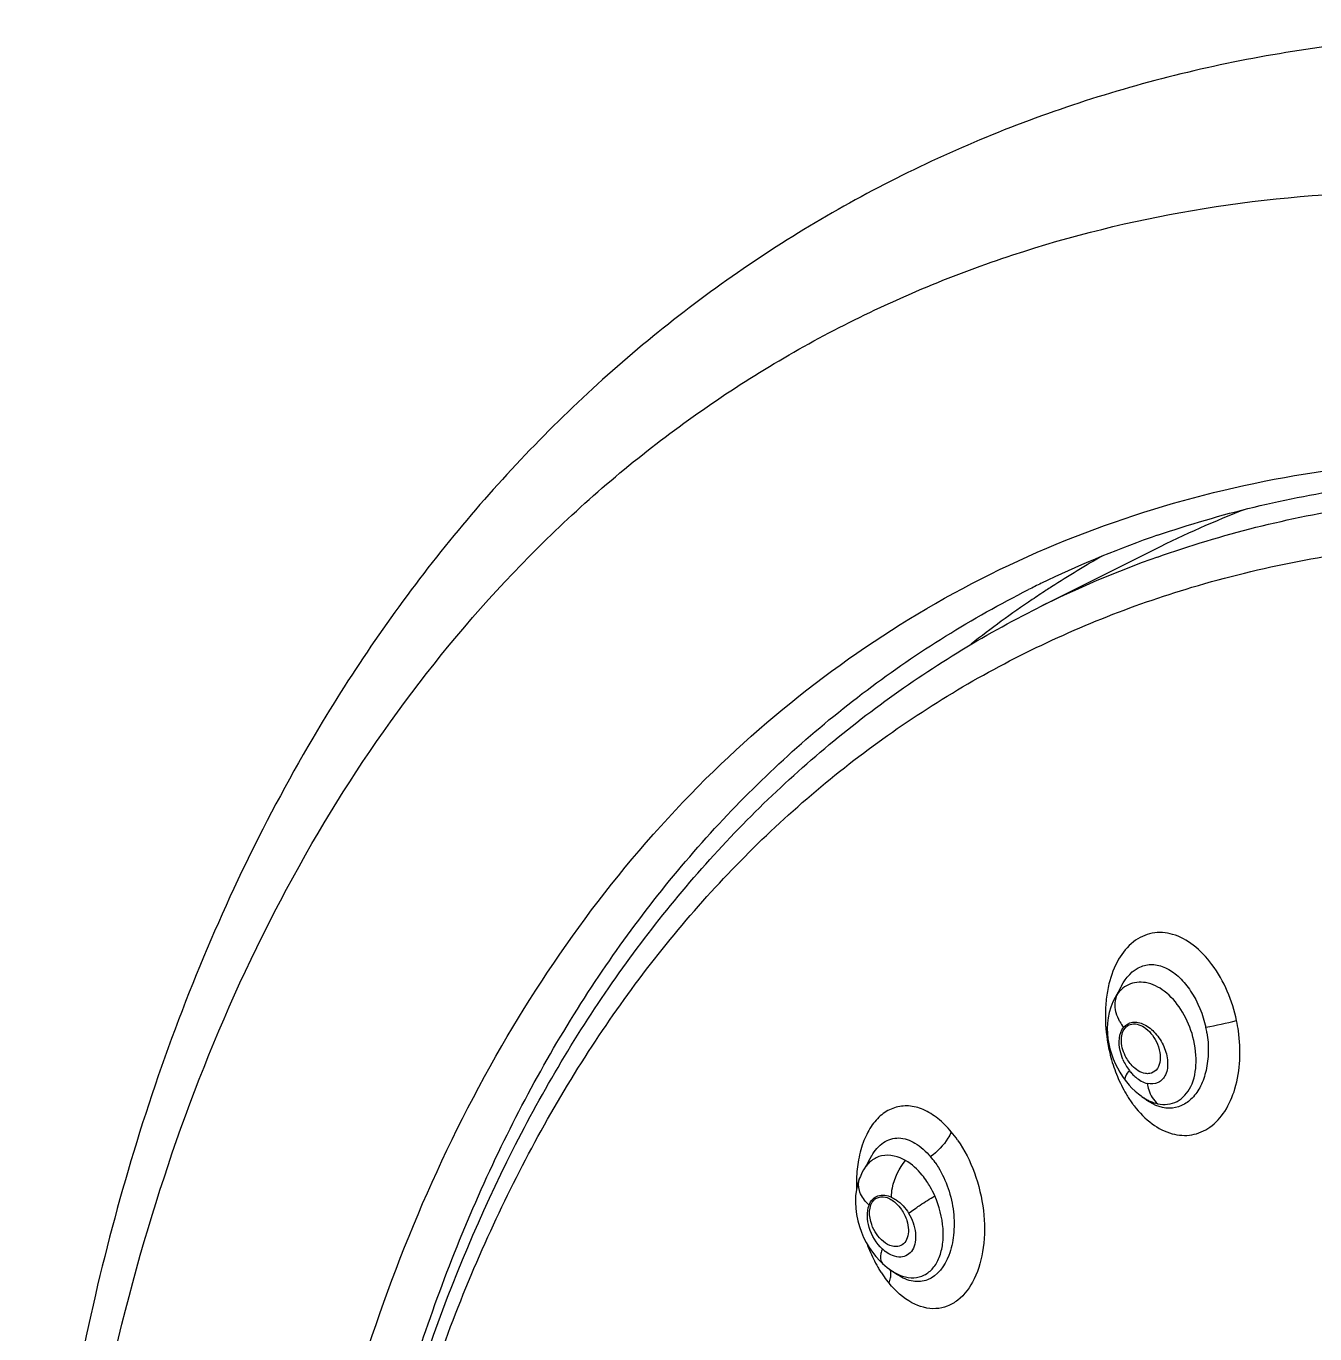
# Model space of a CAD drawing. Header units: millimetres. Extents: x 1241 to 1836, y -3 to 418.
# Drawn here: x 1621.68 to 1630.17, y 365 to 373.62 of the extents above; entities that cross this region are included whole.
import ezdxf

# ---------------------------------------------------------------- set-up
doc = ezdxf.new("R2010")
doc.units = ezdxf.units.MM
doc.header["$LTSCALE"] = 32.67
doc.layers.get('0').update_dxf_attribs({"linetype": 'CONTINUOUS'})
doc.layers.add('1', color=7, linetype='CONTINUOUS')

msp = doc.modelspace()

# ---------------------------------------------------------------- linework, layer by layer
at = {"color": 7, "linetype": 'Continuous'}
for p, q in [((1629.1162, 370.1731), (1628.3473, 369.788)), ((1628.8551, 367.2181), (1628.8404, 367.1897)), ((1628.8656, 367.2371), (1628.855, 367.2183)), ((1628.8553, 367.2185), (1628.8551, 367.2181)), ((1628.8264, 367.1554), (1628.8158, 367.1201)), ((1628.8404, 367.1897), (1628.8264, 367.1554)), ((1628.8158, 367.1201), (1628.8086, 367.0845)), ((1628.8123, 366.887), (1628.8193, 366.8883)), ((1628.8426, 366.8142), (1628.8557, 366.7834)), ((1628.8557, 366.7834), (1628.8701, 366.7539)), ((1628.8701, 366.7539), (1628.886, 366.7255)), ((1628.886, 366.7255), (1628.9031, 366.6984)), ((1628.9031, 366.6984), (1628.9213, 366.673)), ((1629.0263, 366.569), (1629.0264, 366.5689)), ((1629.0264, 366.5689), (1629.0308, 366.5657)), ((1629.0416, 366.5571), (1629.0458, 366.5537)), ((1627.2158, 366.1136), (1627.1978, 366.0827)), ((1627.171, 366.0262), (1627.1711, 366.0264)), ((1627.1975, 366.0814), (1627.1973, 366.081)), ((1627.3038, 365.4822), (1627.3223, 365.4643)), ((1627.3222, 365.4643), (1627.3525, 365.4383)), ((1627.3525, 365.4383), (1627.3825, 365.4164)), ((1627.3825, 365.4164), (1627.4239, 365.3883))]:
    msp.add_line(p, q, dxfattribs=at)
for points in [[(1628.8964, 367.2944), (1628.8928, 367.2875), (1628.8842, 367.2713), (1628.8752, 367.2545), (1628.8656, 367.2371)], [(1628.8086, 367.0845), (1628.8045, 367.0492), (1628.8032, 367.0144), (1628.8044, 366.98)], [(1628.8044, 366.98), (1628.8077, 366.9462), (1628.8134, 366.9124), (1628.8213, 366.8788), (1628.8311, 366.8459), (1628.8426, 366.8142)], [(1628.9213, 366.673), (1628.9304, 366.6613), (1628.9476, 366.641), (1628.9663, 366.621), (1628.9866, 366.6015), (1629.0085, 366.5827), (1629.0264, 366.5689)], [(1629.0261, 366.569), (1629.0338, 366.5632), (1629.0416, 366.5571)], [(1627.2504, 366.1746), (1627.2273, 366.1337), (1627.2158, 366.1136)], [(1627.171, 366.0262), (1627.1598, 365.9923), (1627.1505, 365.9521), (1627.1451, 365.9112), (1627.1434, 365.8695), (1627.1453, 365.8277), (1627.1506, 365.7862), (1627.159, 365.7456), (1627.1699, 365.7071), (1627.1828, 365.6709), (1627.1977, 365.6361), (1627.2148, 365.6025), (1627.2341, 365.57)], [(1627.1973, 366.081), (1627.1867, 366.0616), (1627.1761, 366.0389), (1627.1711, 366.0264)], [(1627.2341, 365.57), (1627.2554, 365.5391), (1627.2788, 365.5098), (1627.3038, 365.4822)]]:
    msp.add_lwpolyline(points, dxfattribs=at)
for centre, radius, start, end in [((1632.2191, 363.9758), 6.9307, 111.1467, 116.59649), ((1631.4597, 363.5699), 6.9535, 109.53758, 116.58943), ((1629.582, 367.1232), 0.7892, 166.45729, 170.10559), ((1628.9972, 367.1775), 0.1409, 149.62272, 157.00228), ((1629.0239, 367.1316), 0.1889, 132.93569, 141.67943), ((1629.1505, 367.2053), 0.3022, 209.00545, 217.6433), ((1623.7055, 394.1161), 27.6973, 281.97706, 282.40637), ((1628.6638, 366.8538), 1.0146, 8.14989, 12.04783), ((1628.7818, 366.8714), 0.6881, 9.52583, 12.62498), ((1629.8339, 367.0957), 1.0427, 191.54674, 198.84104), ((1629.2197, 366.9429), 0.3403, 203.26222, 217.32418), ((1629.7798, 367.076), 0.9851, 198.77454, 206.32432), ((1629.194, 366.9231), 0.3078, 217.28664, 222.50314), ((1629.6912, 367.0329), 0.8866, 206.36736, 210.53488), ((1629.6095, 366.9844), 0.7916, 210.51075, 215.65977), ((1629.2249, 366.8379), 0.3343, 234.51524, 240.37815), ((1629.2071, 366.807), 0.2986, 240.41741, 245.83858), ((1629.5575, 366.9479), 0.728, 215.71308, 217.62819), ((1627.1818, 365.8359), 0.7741, 34.86643, 39.89702), ((1628.0281, 365.9909), 0.878, 170.74536, 174.81445), ((1627.1737, 365.7725), 0.6109, 35.87274, 40.4473), ((1628.1773, 365.9811), 1.0276, 178.63245, 181.64886), ((1628.115, 365.9828), 0.9653, 174.80483, 178.64611), ((1627.1163, 365.6722), 0.5993, 29.82681, 33.74363), ((1627.0435, 365.6375), 0.6798, 23.58542, 29.31031), ((1627.425, 366.0579), 0.2826, 223.1271, 227.46634), ((1628.2038, 365.957), 1.0491, 200.31725, 202.75207), ((1628.1428, 365.9306), 0.9826, 202.70398, 209.95602), ((1627.5011, 365.7546), 0.2652, 227.20516, 232.80495), ((1628.0734, 365.8917), 0.9031, 210.01446, 211.89813), ((1628.0355, 365.868), 0.8583, 211.89564, 213.95345), ((1627.2934, 365.398), 0.084, 14.0921, 17.55922), ((1627.9341, 365.8058), 0.7395, 214.34967, 215.54011), ((1627.9145, 365.7915), 0.7153, 215.51709, 219.78968)]:
    msp.add_arc(centre, radius, start, end, dxfattribs=at)
for points, knots in [([(1629.1343, 370.1231), (1629.5602, 370.2743), (1630.459, 370.498), (1632.3885, 370.6158), (1633.8636, 370.3224), (1634.8173, 370.0031)], [0, 0, 0, 0, 0.234745, 0.477624, 1, 1, 1, 1]), ([(1629.3615, 369.9237), (1629.8191, 370.0605), (1630.7844, 370.2441), (1631.7657, 370.242), (1632.2618, 370.1996)], [0, 0, 0, 0, 0.489603, 1, 1, 1, 1]), ([(1627.98, 347.0014), (1627.2445, 348.0762), (1625.9408, 350.3358), (1624.5296, 353.9252), (1623.7202, 357.5566), (1623.5571, 361.0376), (1623.9856, 363.7393), (1624.6799, 365.6309), (1625.3433, 366.8633), (1626.1546, 367.9279), (1627.1039, 368.8086), (1628.1771, 369.4906), (1628.9601, 369.8037), (1629.3615, 369.9237)], [0, 0, 0, 0, 0.149313, 0.297754, 0.440615, 0.573927, 0.695156, 0.751168, 0.8043, 0.855006, 0.90395, 0.951969, 1, 1, 1, 1]), ([(1627.9548, 346.9846), (1627.2576, 348.005), (1626.0119, 350.1459), (1624.6276, 353.5461), (1623.7763, 357.0048), (1623.5007, 360.3638), (1623.8188, 363.472), (1624.6016, 365.7932), (1625.5279, 367.3541), (1626.3418, 368.3476), (1627.2803, 369.1738), (1627.9833, 369.6057), (1628.3473, 369.788)], [0, 0, 0, 0, 0.146252, 0.291949, 0.433066, 0.566147, 0.688836, 0.800474, 0.852683, 0.902938, 0.951816, 1, 1, 1, 1]), ([(1629.6561, 367.0656), (1629.6281, 367.1975), (1629.5512, 367.3842), (1629.3823, 367.5652), (1629.2438, 367.6427), (1629.097, 367.6553), (1628.9656, 367.5899), (1628.8667, 367.468), (1628.8284, 367.3645), (1628.8147, 367.308)], [0, 0, 0, 0, 0.303657, 0.436942, 0.552089, 0.653851, 0.755333, 0.869028, 1, 1, 1, 1]), ([(1628.8965, 367.2942), (1628.9249, 367.3487), (1628.9913, 367.4242), (1629.114, 367.4423), (1629.2034, 367.4121), (1629.2863, 367.3497), (1629.3862, 367.225), (1629.4347, 367.1061), (1629.4532, 367.0218)], [0, 0, 0, 0, 0.220866, 0.321479, 0.429278, 0.551276, 0.689803, 1, 1, 1, 1]), ([(1629.3621, 366.9801), (1629.3454, 367.0365), (1629.2982, 367.1406), (1629.1926, 367.2608), (1629.0668, 367.3276), (1628.9774, 367.3182), (1628.9428, 367.3019)], [0, 0, 0, 0, 0.300005, 0.573976, 0.804781, 1, 1, 1, 1]), ([(1628.7927, 367.1552), (1628.7914, 367.1333), (1628.7893, 367.0435), (1628.7988, 366.9535), (1628.8123, 366.887)], [0, 0, 0, 0, 0.244122, 1, 1, 1, 1]), ([(1628.8621, 367.1182), (1628.8603, 367.1249), (1628.8549, 367.1506), (1628.8543, 367.1775), (1628.8573, 367.1966)], [0, 0, 0, 0, 0.262697, 1, 1, 1, 1]), ([(1628.9111, 367.0207), (1628.9253, 367.0383), (1628.9718, 367.0659), (1629.0539, 367.0429), (1629.126, 366.9837), (1629.1624, 366.9264), (1629.1767, 366.8944)], [0, 0, 0, 0, 0.196765, 0.420592, 0.694512, 1, 1, 1, 1]), ([(1628.9536, 367.0403), (1628.9832, 367.0507), (1629.0414, 367.0328), (1629.0938, 366.9822), (1629.1174, 366.9465), (1629.127, 366.9269)], [0, 0, 0, 0, 0.42766, 0.702946, 1, 1, 1, 1]), ([(1628.9071, 366.8085), (1628.8991, 366.8279), (1628.8776, 366.8954), (1628.8785, 366.9812), (1628.9111, 367.0207)], [0, 0, 0, 0, 0.290895, 1, 1, 1, 1]), ([(1628.9224, 366.8338), (1628.9059, 366.8675), (1628.8865, 366.9332), (1628.9068, 367.005), (1628.9281, 367.0249)], [0, 0, 0, 0, 0.563524, 1, 1, 1, 1]), ([(1628.9809, 366.5034), (1629.0151, 366.4591), (1629.0889, 366.383), (1629.2225, 366.3124), (1629.3622, 366.3021), (1629.4896, 366.3581), (1629.5886, 366.4693), (1629.6804, 366.6824), (1629.6854, 366.8717), (1629.6682, 366.9977)], [0, 0, 0, 0, 0.132979, 0.248489, 0.351923, 0.454423, 0.567633, 0.697661, 1, 1, 1, 1]), ([(1629.4604, 366.9853), (1629.4738, 366.9036), (1629.4725, 366.7806), (1629.4248, 366.6359), (1629.3693, 366.554), (1629.2965, 366.5007), (1629.1801, 366.4752), (1629.0924, 366.5161), (1629.046, 366.5538)], [0, 0, 0, 0, 0.309875, 0.446401, 0.566616, 0.674309, 0.776321, 1, 1, 1, 1]), ([(1629.137, 366.5173), (1629.1785, 366.5083), (1629.2745, 366.518), (1629.3704, 366.6361), (1629.3995, 366.8003), (1629.3799, 366.919), (1629.3621, 366.9801)], [0, 0, 0, 0, 0.20689, 0.42335, 0.690106, 1, 1, 1, 1]), ([(1629.1767, 366.8944), (1629.1903, 366.8631), (1629.2061, 366.8008), (1629.1977, 366.7115), (1629.144, 366.6476), (1629.0913, 366.646), (1629.0682, 366.6516)], [0, 0, 0, 0, 0.309428, 0.57114, 0.784464, 1, 1, 1, 1]), ([(1629.127, 366.9269), (1629.138, 366.9046), (1629.153, 366.8593), (1629.1548, 366.793), (1629.1321, 366.738), (1629.0992, 366.7196), (1629.0832, 366.717)], [0, 0, 0, 0, 0.305302, 0.576812, 0.801225, 1, 1, 1, 1]), ([(1628.9492, 366.7366), (1628.9392, 366.7243), (1628.9253, 366.7075), (1628.9164, 366.6794), (1628.9213, 366.673)], [0, 0, 0, 0, 0.663109, 1, 1, 1, 1]), ([(1628.9671, 366.7151), (1628.9746, 366.707), (1629.0033, 366.679), (1629.0399, 366.6583), (1629.0682, 366.6515)], [0, 0, 0, 0, 0.27533, 1, 1, 1, 1]), ([(1629.0832, 366.717), (1629.074, 366.7155), (1629.0303, 366.7165), (1628.9913, 366.7437), (1628.968, 366.768)], [0, 0, 0, 0, 0.216735, 1, 1, 1, 1]), ([(1629.0682, 366.6515), (1629.0701, 366.6375), (1629.0804, 366.5879), (1629.1076, 366.5394), (1629.137, 366.5173)], [0, 0, 0, 0, 0.277728, 1, 1, 1, 1]), ([(1627.7757, 366.3324), (1627.7486, 366.3645), (1627.6924, 366.4212), (1627.5965, 366.4823), (1627.4964, 366.5092), (1627.3987, 366.497), (1627.3114, 366.448), (1627.2406, 366.3663), (1627.1888, 366.258), (1627.1687, 366.1759), (1627.1615, 366.1321)], [0, 0, 0, 0, 0.14253, 0.269421, 0.382118, 0.487668, 0.595607, 0.714496, 0.849184, 1, 1, 1, 1]), ([(1627.2507, 366.1744), (1627.2699, 366.2086), (1627.3188, 366.2683), (1627.4322, 366.3045), (1627.5478, 366.2604), (1627.609, 366.2032), (1627.6386, 366.1688)], [0, 0, 0, 0, 0.250467, 0.471508, 0.710303, 1, 1, 1, 1]), ([(1627.8169, 366.2784), (1627.8631, 366.2121), (1627.938, 366.0615), (1627.9958, 365.8185), (1627.9969, 365.5775), (1627.9432, 365.3691), (1627.8487, 365.236), (1627.7516, 365.1792), (1627.6461, 365.156), (1627.4977, 365.1989), (1627.4076, 365.2833), (1627.3649, 365.3338)], [0, 0, 0, 0, 0.146683, 0.301547, 0.449882, 0.579937, 0.687277, 0.73493, 0.781204, 0.879882, 1, 1, 1, 1]), ([(1627.7757, 366.3324), (1627.7696, 366.3176), (1627.736, 366.2541), (1627.6837, 366.2014), (1627.6386, 366.1688)], [0, 0, 0, 0, 0.22334, 1, 1, 1, 1]), ([(1627.4743, 366.1431), (1627.4281, 366.1703), (1627.3422, 366.1923), (1627.2444, 366.1455), (1627.2109, 366.1046), (1627.1974, 366.0815)], [0, 0, 0, 0, 0.510726, 0.745472, 1, 1, 1, 1]), ([(1627.3807, 365.9022), (1627.3809, 365.9225), (1627.391, 366.0093), (1627.4311, 366.0923), (1627.4743, 366.1431)], [0, 0, 0, 0, 0.234181, 1, 1, 1, 1]), ([(1627.6906, 366.0981), (1627.717, 366.0545), (1627.7598, 365.9587), (1627.7954, 365.8069), (1627.7954, 365.6552), (1627.7621, 365.4919), (1627.6636, 365.3525), (1627.5174, 365.3378), (1627.4538, 365.3682), (1627.424, 365.3884)], [0, 0, 0, 0, 0.150172, 0.306059, 0.456176, 0.591281, 0.800406, 0.894252, 1, 1, 1, 1]), ([(1627.6147, 366.005), (1627.6048, 366.0197), (1627.5658, 366.0728), (1627.5159, 366.1187), (1627.4743, 366.1431)], [0, 0, 0, 0, 0.268933, 1, 1, 1, 1]), ([(1627.2187, 365.8647), (1627.197, 365.8879), (1627.1629, 365.938), (1627.1616, 366.0012), (1627.171, 366.0262)], [0, 0, 0, 0, 0.543805, 1, 1, 1, 1]), ([(1627.2339, 365.8497), (1627.2392, 365.8636), (1627.2542, 365.889), (1627.3047, 365.9224), (1627.3538, 365.9146), (1627.3807, 365.9022)], [0, 0, 0, 0, 0.255278, 0.49081, 1, 1, 1, 1]), ([(1627.3209, 365.56), (1627.2802, 365.5977), (1627.2252, 365.6915), (1627.2165, 365.8038), (1627.2339, 365.8497)], [0, 0, 0, 0, 0.530771, 1, 1, 1, 1]), ([(1627.282, 365.6592), (1627.2691, 365.6781), (1627.2338, 365.7447), (1627.2277, 365.8462), (1627.2675, 365.8837)], [0, 0, 0, 0, 0.296062, 1, 1, 1, 1]), ([(1627.2822, 365.8945), (1627.2999, 365.9043), (1627.3502, 365.9071), (1627.3897, 365.8809), (1627.4086, 365.8641)], [0, 0, 0, 0, 0.444358, 1, 1, 1, 1]), ([(1627.3807, 365.9022), (1627.3916, 365.8971), (1627.4369, 365.8707), (1627.4732, 365.8302), (1627.4941, 365.7958)], [0, 0, 0, 0, 0.229216, 1, 1, 1, 1]), ([(1627.4543, 365.3805), (1627.4783, 365.3727), (1627.5278, 365.365), (1627.6008, 365.3838), (1627.6603, 365.4328), (1627.7006, 365.5056), (1627.7224, 365.5955), (1627.7245, 365.7348), (1627.6962, 365.8418), (1627.6667, 365.9096)], [0, 0, 0, 0, 0.10551, 0.20469, 0.306406, 0.419401, 0.547685, 0.690278, 1, 1, 1, 1]), ([(1627.5414, 365.8296), (1627.551, 365.8362), (1627.5922, 365.8637), (1627.6342, 365.89), (1627.6667, 365.9096)], [0, 0, 0, 0, 0.234832, 1, 1, 1, 1]), ([(1627.4941, 365.7958), (1627.5181, 365.7565), (1627.5428, 365.6914), (1627.5406, 365.6064), (1627.5236, 365.5542), (1627.4891, 365.5171), (1627.4221, 365.4971), (1627.3696, 365.5215), (1627.3408, 365.5433)], [0, 0, 0, 0, 0.3046, 0.439475, 0.557046, 0.660017, 0.760952, 1, 1, 1, 1]), ([(1627.4823, 365.7472), (1627.4885, 365.7275), (1627.4956, 365.689), (1627.4894, 365.6346), (1627.4648, 365.5918), (1627.4365, 365.5785), (1627.4227, 365.5763)], [0, 0, 0, 0, 0.30362, 0.569011, 0.79327, 1, 1, 1, 1]), ([(1627.4941, 365.7958), (1627.4975, 365.7984), (1627.5131, 365.8099), (1627.5289, 365.8211), (1627.5414, 365.8296)], [0, 0, 0, 0, 0.219644, 1, 1, 1, 1]), ([(1627.4227, 365.5763), (1627.411, 365.5745), (1627.3534, 365.5786), (1627.3071, 365.6226), (1627.282, 365.6592)], [0, 0, 0, 0, 0.210594, 1, 1, 1, 1]), ([(1627.3209, 365.56), (1627.3171, 365.5499), (1627.3071, 365.5202), (1627.3061, 365.4791), (1627.3222, 365.4643)], [0, 0, 0, 0, 0.329866, 1, 1, 1, 1]), ([(1627.3755, 365.3704), (1627.3762, 365.3746), (1627.3784, 365.3906), (1627.3777, 365.407), (1627.3749, 365.4185)], [0, 0, 0, 0, 0.268593, 1, 1, 1, 1]), ([(1627.3826, 365.4164), (1627.3884, 365.4125), (1627.411, 365.3981), (1627.4356, 365.3866), (1627.4543, 365.3805)], [0, 0, 0, 0, 0.262965, 1, 1, 1, 1])]:
    msp.add_open_spline(points, degree=3, knots=knots, dxfattribs=at)
for points in [[(1628.9428, 367.3019), (1628.9255, 367.2938), (1628.9092, 367.2829), (1628.8952, 367.2699)], [(1628.8045, 367.2588), (1628.7985, 367.2245), (1628.7947, 367.1899), (1628.7927, 367.1552)], [(1628.8757, 367.2487), (1628.8681, 367.2392), (1628.8613, 367.2291), (1628.8553, 367.2185)], [(1628.8573, 367.1966), (1628.8593, 367.2089), (1628.8627, 367.2211), (1628.8675, 367.2325)], [(1628.8861, 367.0587), (1628.8758, 367.0774), (1628.8675, 367.0975), (1628.8621, 367.1182)], [(1628.9281, 367.0249), (1628.9353, 367.0317), (1628.9442, 367.037), (1628.9536, 367.0403)], [(1628.968, 366.768), (1628.9496, 366.7874), (1628.9341, 366.8099), (1628.9224, 366.8338)], [(1629.0848, 366.5346), (1629.1016, 366.5271), (1629.1191, 366.5211), (1629.137, 366.5173)], [(1627.6687, 366.1305), (1627.6763, 366.1199), (1627.6836, 366.1091), (1627.6906, 366.0981)], [(1627.2675, 365.8837), (1627.2719, 365.8879), (1627.2769, 365.8916), (1627.2822, 365.8945)], [(1627.4086, 365.8641), (1627.4232, 365.8511), (1627.4361, 365.8362), (1627.4471, 365.8201)], [(1627.4471, 365.8201), (1627.4624, 365.7978), (1627.4743, 365.7729), (1627.4823, 365.7472)], [(1627.3649, 365.3338), (1627.3695, 365.3456), (1627.3733, 365.3579), (1627.3755, 365.3704)]]:
    msp.add_open_spline(points, degree=3, dxfattribs=at)
at = {"layer": '1', "color": 7, "linetype": 'Continuous'}
for centre, radius, start, end in [((1631.3619, 363.7963), 6.8428, 109.41674, 115.9366), ((1631.3874, 363.7261), 6.9175, 109.01033, 109.42298), ((1632.2218, 364.0593), 6.9828, 119.54275, 122.83294), ((1631.4187, 363.6841), 6.9686, 115.95338, 116.72481), ((1632.2442, 364.0246), 7.024, 123.1715, 124.06855), ((1632.2347, 364.039), 7.0068, 122.83188, 123.17126), ((1632.2919, 363.9557), 7.1078, 124.07578, 128.09979)]:
    msp.add_arc(centre, radius, start, end, dxfattribs=at)
for points, knots in [([(1633.3936, 373.4224), (1632.4295, 373.5828), (1630.958, 373.6442), (1629.0726, 373.2915), (1627.7502, 372.8222), (1626.5246, 372.1498), (1625.4138, 371.2851), (1624.4329, 370.2424), (1623.8811, 369.4516), (1623.6296, 369.0349)], [0, 0, 0, 0, 0.257149, 0.381004, 0.503091, 0.624725, 0.747244, 0.871943, 1, 1, 1, 1]), ([(1636.9962, 337.3888), (1636.0453, 337.7198), (1634.1357, 338.6295), (1631.4684, 340.5363), (1628.9674, 342.9709), (1626.7255, 345.8418), (1624.8249, 349.0422), (1623.3365, 352.4524), (1622.316, 355.9453), (1621.8021, 359.3914), (1621.8153, 362.6641), (1622.3602, 365.6452), (1623.4256, 368.2253), (1624.7522, 369.9806), (1626.0205, 371.0492), (1627.0556, 371.6812), (1628.1761, 372.1464), (1629.7888, 372.5441), (1631.9926, 372.5865), (1633.7288, 372.1703), (1634.5979, 371.8677)], [0, 0, 0, 0, 0.060652, 0.126472, 0.196722, 0.270171, 0.345279, 0.42036, 0.49373, 0.563859, 0.629526, 0.69001, 0.745288, 0.79624, 0.820706, 0.844851, 0.869007, 0.893503, 0.944566, 1, 1, 1, 1]), ([(1636.9122, 339.1203), (1636.0558, 339.4184), (1634.336, 340.2377), (1631.9338, 341.955), (1629.6813, 344.1476), (1627.6622, 346.7331), (1625.9505, 349.6155), (1624.61, 352.6868), (1623.691, 355.8326), (1623.2281, 358.9361), (1623.2401, 361.8836), (1623.7305, 364.5683), (1624.691, 366.8924), (1626.102, 368.7623), (1627.9203, 370.0825), (1630.0595, 370.7761), (1632.4051, 370.8193), (1633.9695, 370.445), (1634.7522, 370.1725)], [0, 0, 0, 0, 0.060669, 0.126507, 0.196777, 0.270246, 0.345375, 0.420477, 0.493868, 0.564016, 0.629701, 0.690202, 0.745496, 0.796462, 0.844947, 0.893474, 0.944551, 1, 1, 1, 1]), ([(1629.1341, 370.2663), (1629.5523, 370.4104), (1630.4354, 370.6221), (1632.3362, 370.7251), (1633.7896, 370.4295), (1634.7317, 370.1119)], [0, 0, 0, 0, 0.2333, 0.475608, 1, 1, 1, 1]), ([(1623.5989, 360.0351), (1623.5794, 361.1344), (1623.6947, 362.7556), (1624.2028, 364.7911), (1624.7317, 366.1505), (1625.4117, 367.3614), (1626.2351, 368.4071), (1627.1913, 369.2717), (1627.9116, 369.7203), (1628.2849, 369.9083)], [0, 0, 0, 0, 0.28655, 0.41957, 0.545722, 0.665592, 0.780217, 0.891074, 1, 1, 1, 1]), ([(1623.6296, 369.0349), (1623.2875, 368.4681), (1622.6896, 367.2396), (1622.0769, 365.231), (1621.7297, 363.0487), (1621.6205, 359.8937), (1622.1776, 355.7445), (1623.8047, 350.8315), (1626.2891, 346.1999), (1628.9752, 342.7843), (1631.4092, 340.4798), (1633.8684, 338.5966), (1635.9033, 337.5219), (1637.2953, 337.0373)], [0, 0, 0, 0, 0.051584, 0.10586, 0.163077, 0.223249, 0.351315, 0.486767, 0.624473, 0.758849, 0.823278, 0.885162, 1, 1, 1, 1])]:
    msp.add_open_spline(points, degree=3, knots=knots, dxfattribs=at)

doc.saveas('drawing.dxf')
